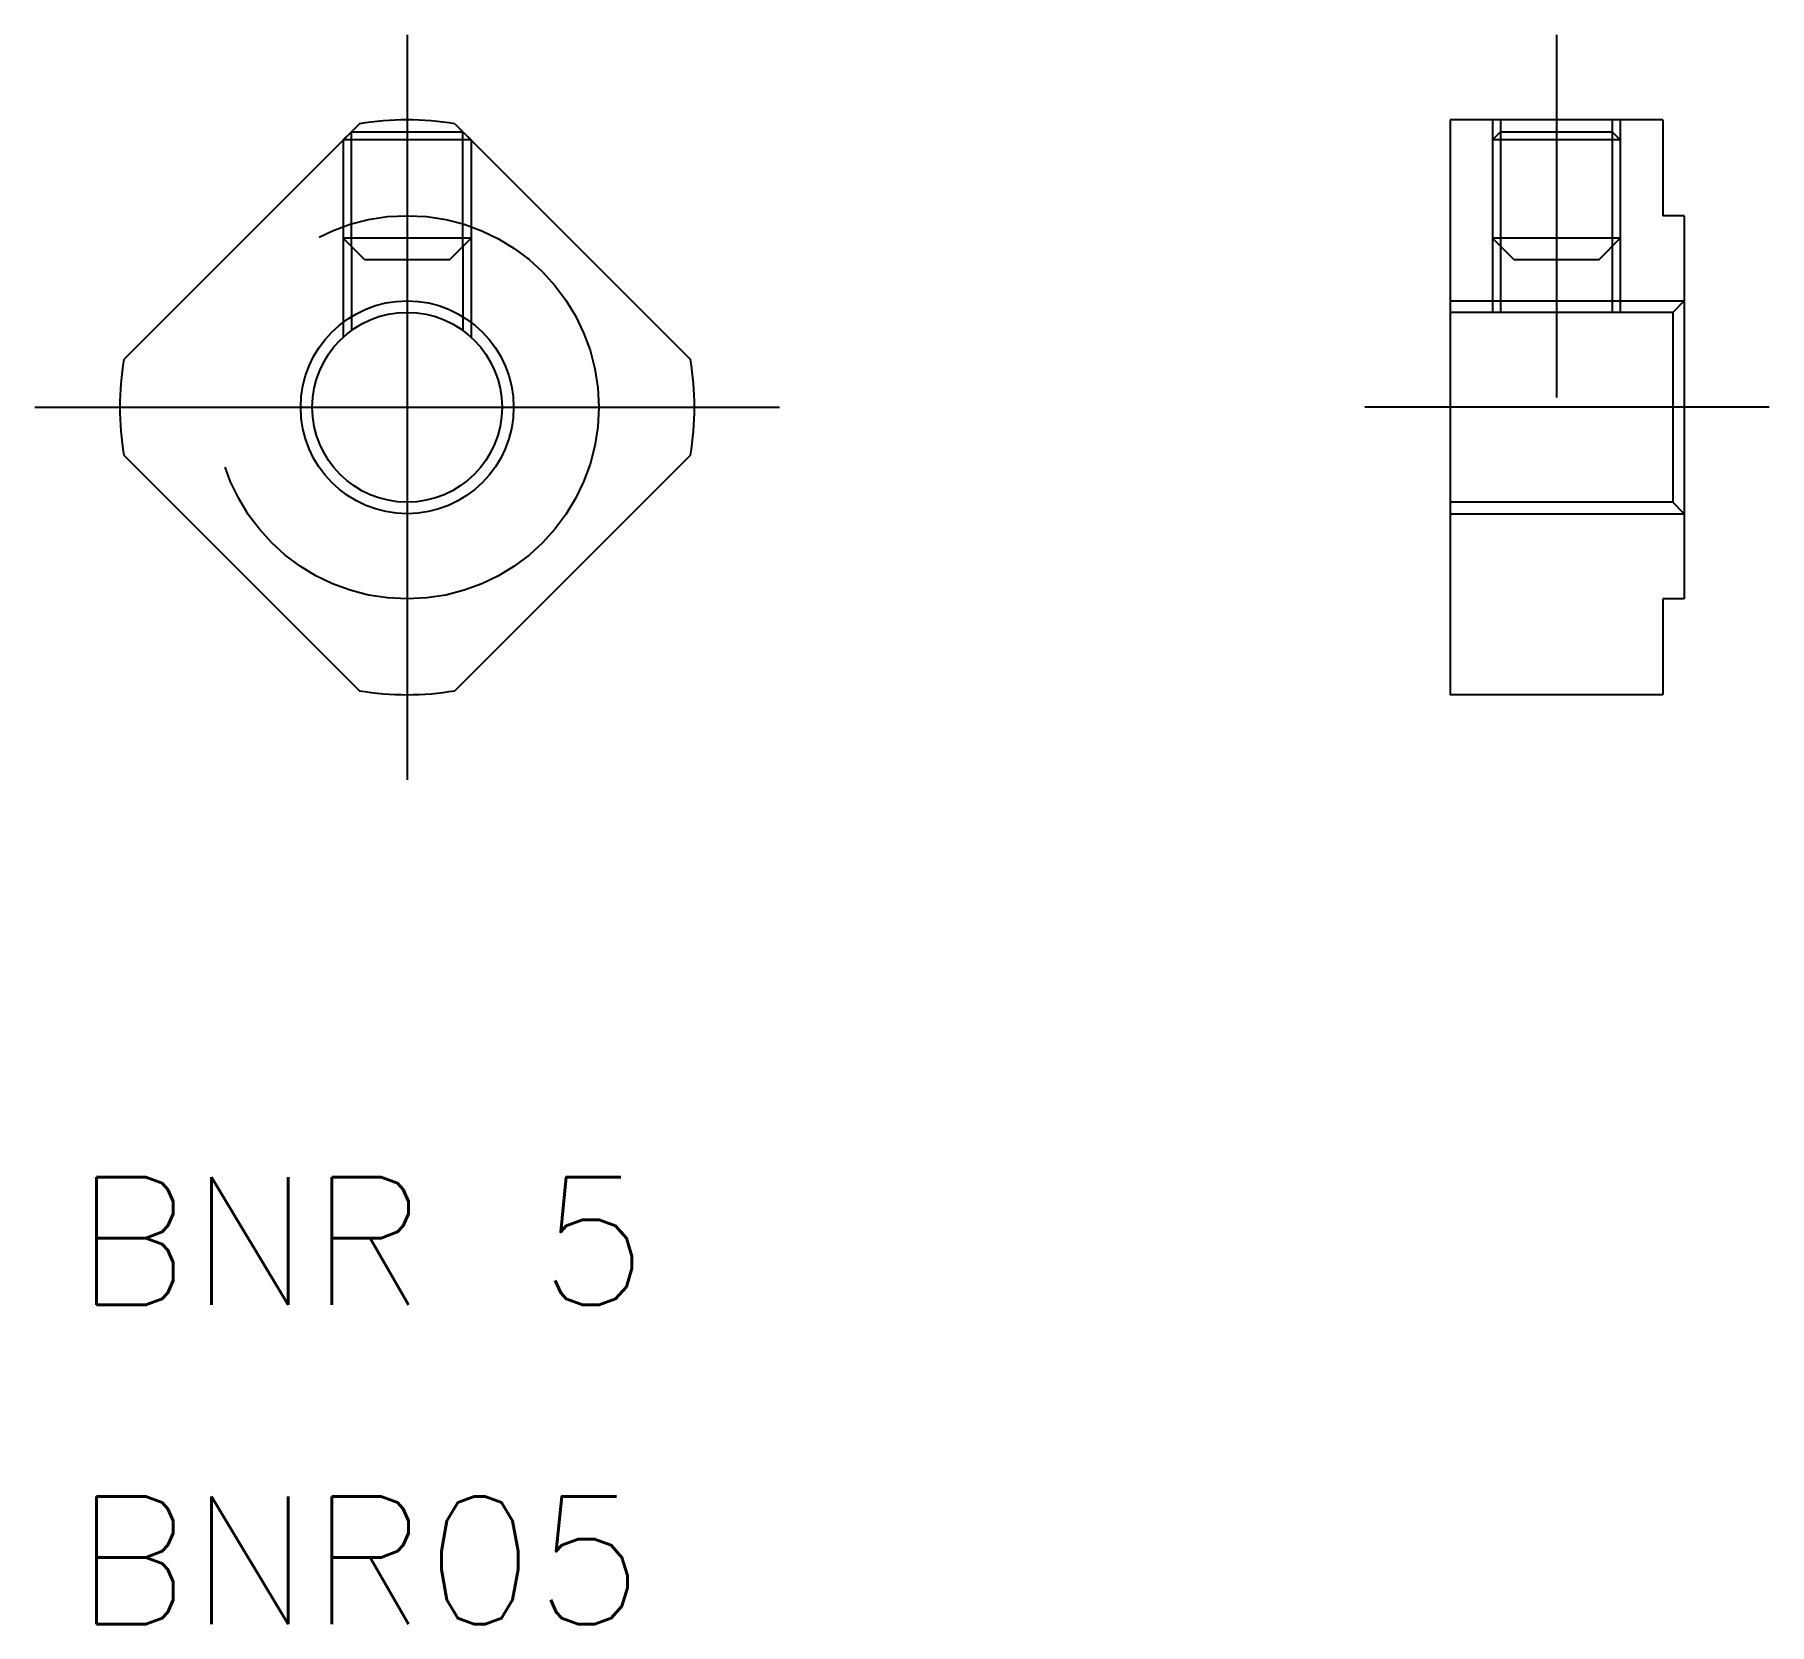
# Model space of a CAD drawing. Extents: x -8.8 to 32, y -28.6 to 8.8.
import ezdxf

# ---------------------------------------------------------------- set-up
doc = ezdxf.new("R2010")
doc.units = 0
doc.linetypes.add('CENTER', pattern=[50.8, 31.75, -6.35, 6.35, -6.35])
doc.linetypes.add('DASHED', pattern=[19.05, 12.7, -6.35])
doc.layers.get('0').update_dxf_attribs({"linetype": 'CONTINUOUS'})
doc.layers.add('CENTER', color=1, linetype='CONTINUOUS')
doc.styles.get("Standard").update_dxf_attribs({"font": 'txt.shx', "height": 3, "bigfont": 'bigfont.shx'})

msp = doc.modelspace()

# ---------------------------------------------------------------- linework, layer by layer
at = {"color": 7, "linetype": 'CONTINUOUS'}
for p, q in [((-1.122, 6.656), (-6.656, 1.122)), ((1.122, 6.656), (6.656, 1.122)), ((29.5, 6.75), (24.5, 6.75)), ((24.5, 6.75), (24.5, -6.75)), ((25.689, 6.75), (25.689, 6.468)), ((28.31, 6.75), (28.31, 6.468)), ((29.5, 6.75), (29.5, 4.5)), ((25.689, 6.468), (25.5, 6.278)), ((25.5, 6.278), (25.5, 3.968)), ((25.689, 6.468), (28.31, 6.468)), ((28.31, 6.468), (28.5, 6.278)), ((28.5, 6.278), (28.5, 3.968)), ((30, 4.5), (29.5, 4.5)), ((30, 4.5), (30, -4.5)), ((26, 3.468), (25.5, 3.968)), ((25.689, 3.778), (25.689, 2.229)), ((28, 3.468), (28.5, 3.968)), ((28.31, 3.778), (28.31, 2.229)), ((26, 3.468), (28, 3.468)), ((30, 2.5), (29.73, 2.229)), ((29.73, 2.229), (24.5, 2.229)), ((29.73, 2.229), (29.73, -2.229)), ((-6.656, -1.122), (-1.122, -6.656)), ((6.656, -1.122), (1.122, -6.656)), ((29.73, -2.229), (24.5, -2.229)), ((30, -2.5), (29.73, -2.229)), ((30, -4.5), (29.5, -4.5)), ((29.5, -4.5), (29.5, -6.75)), ((29.5, -6.75), (24.5, -6.75))]:
    msp.add_line(p, q, dxfattribs=at)
at = {"color": 3, "linetype": 'CONTINUOUS'}
for p, q in [((25.5, 6.75), (25.5, 6.278)), ((28.5, 6.75), (28.5, 6.278)), ((25.689, 6.468), (25.689, 3.778)), ((28.31, 6.468), (28.31, 3.778)), ((25.5, 3.968), (25.5, 2.229)), ((28.5, 3.968), (28.5, 2.229)), ((24.5, 2.5), (30, 2.5)), ((24.5, -2.5), (30, -2.5))]:
    msp.add_line(p, q, dxfattribs=at)
at = {"color": 3, "linetype": 'DASHED'}
for p, q in [((-1.311, 6.468), (-1.5, 6.278)), ((-1.5, 6.278), (-1.5, 3.968)), ((1.5, 6.278), (-1.5, 6.278)), ((-1.311, 6.468), (1.31, 6.468)), ((-1.31, 3.778), (-1.31, 6.468)), ((1.31, 3.778), (1.31, 6.468)), ((1.31, 6.468), (1.5, 6.278)), ((1.5, 6.278), (1.5, 3.968)), ((28.5, 6.278), (25.5, 6.278)), ((1.5, 3.968), (-1.5, 3.968)), ((-1, 3.468), (-1.5, 3.968)), ((-1.5, 3.968), (-1.5, 1.649)), ((-1.31, 3.778), (-1.311, 1.804)), ((1, 3.468), (1.5, 3.968)), ((1.31, 3.778), (1.31, 1.804)), ((1.5, 3.968), (1.5, 1.649)), ((28.5, 3.968), (25.5, 3.968)), ((-1, 3.468), (1, 3.468))]:
    msp.add_line(p, q, dxfattribs=at)
msp.add_circle((0, 0), 4.5, dxfattribs=at)
at = {"color": 3, "linetype": 'CONTINUOUS'}
msp.add_circle((0, 0), 2.5, dxfattribs=at)
at = {"color": 7, "linetype": 'CONTINUOUS'}
msp.add_circle((0, 0), 2.229, dxfattribs=at)
for start, end in [(80.4309, 99.5691), (170.4309, 189.5691), (350.4309, 9.5691), (260.4309, 279.5691)]:
    msp.add_arc((0, 0), 6.75, start, end, dxfattribs=at)
at = {"layer": 'CENTER', "color": 1, "linetype": 'CENTER'}
for p, q in [((0, 8.75), (0, -8.75)), ((27, 8.75), (27, 0.229)), ((-8.75, 0), (8.75, 0)), ((32, 0), (22.5, 0))]:
    msp.add_line(p, q, dxfattribs=at)

# ---------------------------------------------------------------- texts
for s, p in [('BNR 5', (-7.81, -21.081)), ('BNR05', (-7.81, -28.581))]:
    msp.add_text(s, height=3).set_placement(p)

doc.saveas('drawing.dxf')
